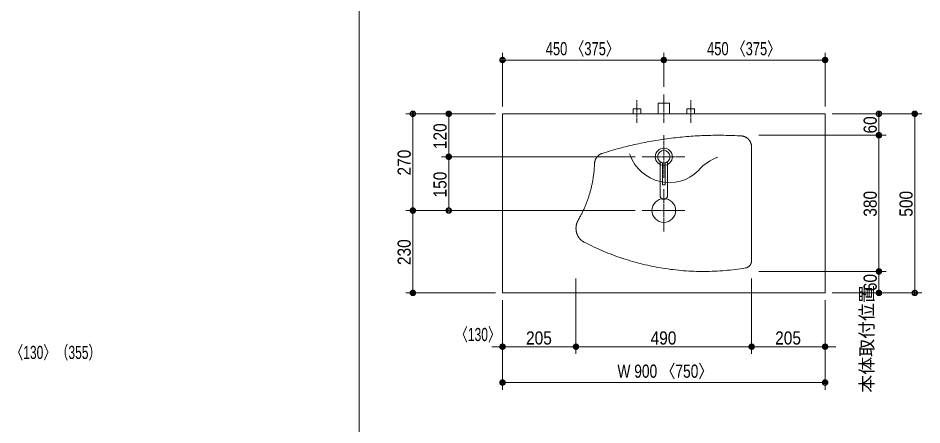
# Model space of a CAD drawing. Units: millimetres, scale not verified. Extents: x -6062 to 6062, y -3045 to 3045.
# Drawn here: x -3969 to -1448, y -738 to 397 of the extents above; entities that cross this region are included whole.
import ezdxf
from ezdxf.enums import TextEntityAlignment as Align

# ---------------------------------------------------------------- set-up
doc = ezdxf.new("R2010")
doc.units = ezdxf.units.MM
doc.header["$LTSCALE"] = 20
doc.linetypes.add('CHAIN1', pattern=[8, 5, -1, 1, -1])
for name, color, linetype, lineweight in [('0-0_1図面枠', 7, 'Continuous', 9), ('0-1_5ボウル・キャビネット', 7, 'Continuous', 9), ('0-2_2寸法-1', 7, 'Continuous', 9), ('0-3_0', 7, 'Continuous', 9), ('0-4_2寸法-2', 7, 'Continuous', 9), ('0-7_4給排水', 7, 'Continuous', 9)]:
    doc.layers.add(name, color=color, linetype=linetype, lineweight=lineweight)
doc.styles.add('ＭＳ Ｐゴシック', font='')
doc.styles.get('ＭＳ Ｐゴシック').set_extended_font_data('MS PGothic')

# ---------------------------------------------------------------- blocks, each defined once
blk = doc.blocks.new('_Dot')
at = {"layer": '0-3_0'}
for p, q in [((-10, 0), (-20, 0)), ((9.78, 2), (-9.78, 2)), ((7.99, 6), (-7.99, 6)), ((9.16, -3.98), (-9.16, -3.98)), ((6, -7.98), (-6, -7.98))]:
    blk.add_line(p, q, dxfattribs=at)
for points in [[(10, 0), (9.92, 1.25), (9.69, 2.49), (9.3, 3.68), (8.76, 4.82), (8.09, 5.88), (7.29, 6.85), (6.37, 7.71), (5.36, 8.44), (4.26, 9.05), (3.09, 9.51), (1.87, 9.82), (0.63, 9.98), (-0.63, 9.98), (-1.87, 9.82), (-3.09, 9.51), (-4.26, 9.05), (-5.36, 8.44), (-6.37, 7.71), (-7.29, 6.85), (-8.09, 5.88), (-8.76, 4.82), (-9.3, 3.68), (-9.69, 2.49), (-9.92, 1.25), (-10, 0), (0, 0)], [(-10, 0), (-9.92, -1.25), (-9.69, -2.49), (-9.3, -3.68), (-8.76, -4.82), (-8.09, -5.88), (-7.29, -6.85), (-6.37, -7.71), (-5.36, -8.44), (-4.26, -9.05), (-3.09, -9.51), (-1.87, -9.82), (-0.63, -9.98), (0.63, -9.98), (1.87, -9.82), (3.09, -9.51), (4.26, -9.05), (5.36, -8.44), (6.37, -7.71), (7.29, -6.85), (8.09, -5.88), (8.76, -4.82), (9.3, -3.68), (9.69, -2.49), (9.92, -1.25), (10, 0), (0, 0)]]:
    blk.add_lwpolyline(points, close=True, dxfattribs=at)
blk = doc.blocks.new('グループ-7')
at = {"layer": '0-7_4給排水', "linetype": 'CHAIN1'}
blk.add_line((-7600, 2100), (-7600, 3700), dxfattribs=at)
at = {"layer": '0-7_4給排水'}
blk.add_lwpolyline([(-7920, 2600), (-7920, 3200), (-7280, 3200), (-7280, 2600)], dxfattribs=at)
blk = doc.blocks.new('グループ-13')
at = {"layer": '0-1_5ボウル・キャビネット'}
blk.add_line((-9484.6, 289.5), (-9510.9, 359.2), dxfattribs=at)
at = {"layer": '0-1_5ボウル・キャビネット', "linetype": 'CHAIN1'}
for p, q in [((-7600, -1600), (-7600, -4000)), ((-8800, -2800), (-6400, -2800))]:
    blk.add_line(p, q, dxfattribs=at)
at = {"layer": '0-1_5ボウル・キャビネット'}
for points in [[(-5352.8, 1384.9), (-5475.6, 1379.9), (-5598.4, 1374.2), (-5721.2, 1367.8), (-5843.9, 1360.7), (-5966.6, 1352.9), (-6089.3, 1344.4), (-6211.9, 1335.1), (-6334.4, 1325.2), (-6456.9, 1314.6), (-6579.4, 1303.2), (-6701.8, 1291.1), (-6824.1, 1278.4), (-6946.4, 1264.9), (-7068.6, 1250.7), (-7190.8, 1235.9), (-7312.8, 1220.3), (-7434.8, 1204), (-7556.7, 1187), (-7678.5, 1169.3), (-7800.2, 1150.9), (-7921.8, 1131.8), (-8043.3, 1112), (-8164.8, 1091.5), (-8286.1, 1070.3), (-8407.3, 1048.4), (-8528.4, 1025.9), (-8649.4, 1002.6), (-8770.2, 978.6), (-8891, 953.9), (-9011.6, 928.5), (-9132.1, 902.4), (-9252.4, 875.7), (-9372.7, 848.2), (-9492.7, 820), (-9612.7, 791.2), (-9732.5, 761.7), (-9852.1, 731.4), (-9971.6, 700.5), (-10090.9, 668.9)], [(-2971.7, 1258.6), (-2983.6, 1266.7), (-2995.7, 1274.5), (-3008, 1282), (-3020.5, 1289.2), (-3033.1, 1296.1), (-3045.8, 1302.7), (-3058.7, 1308.9), (-3071.8, 1314.8), (-3084.9, 1320.4), (-3098.2, 1325.6), (-3111.6, 1330.5), (-3125.1, 1335), (-3138.7, 1339.2), (-3152.3, 1343.1), (-3166.1, 1346.6), (-3179.9, 1349.8), (-3193.8, 1352.6), (-3207.8, 1355), (-3221.8, 1357.1), (-3235.8, 1358.9), (-3249.9, 1360.3), (-3264, 1361.3), (-3386.8, 1368.4), (-3509.5, 1374.7), (-3632.3, 1380.4), (-3755.2, 1385.3), (-3878, 1389.5), (-4000.9, 1393), (-4123.8, 1395.8), (-4246.7, 1397.9), (-4369.6, 1399.3), (-4492.5, 1400), (-4615.4, 1400), (-4738.3, 1399.2), (-4861.2, 1397.8), (-4984.1, 1395.6), (-5107, 1392.8), (-5229.9, 1389.2), (-5352.8, 1384.9)], [(-2701.5, 766.8), (-2702.7, 781.9), (-2704.2, 797), (-2706, 812.1), (-2708.2, 827), (-2710.7, 842), (-2713.5, 856.8), (-2716.7, 871.6), (-2720.1, 886.3), (-2723.9, 900.9), (-2728.1, 915.4), (-2732.5, 929.8), (-2737.3, 944.1), (-2742.3, 958.3), (-2747.7, 972.3), (-2753.4, 986.2), (-2759.4, 999.9), (-2765.7, 1013.5), (-2772.3, 1026.9), (-2779.2, 1040.2), (-2786.4, 1053.3), (-2793.8, 1066.1), (-2801.6, 1078.8), (-2809.6, 1091.3), (-2817.9, 1103.6), (-2826.5, 1115.7), (-2835.3, 1127.5), (-2844.4, 1139.1), (-2853.7, 1150.5), (-2863.3, 1161.7), (-2873.2, 1172.6), (-2883.2, 1183.2), (-2893.5, 1193.6), (-2904.1, 1203.7), (-2914.8, 1213.6), (-2925.8, 1223.2), (-2937, 1232.5), (-2948.3, 1241.5), (-2959.9, 1250.2), (-2971.7, 1258.6)], [(-10090.9, 668.9), (-10210.1, 636.6), (-10329.1, 603.6), (-10447.9, 570), (-10566.6, 535.6), (-10685.1, 500.6), (-10803.4, 464.8)], [(-2813.7, -5881.8), (-2807.6, -5874.9), (-2801.6, -5868), (-2795.8, -5860.8), (-2790.2, -5853.6), (-2784.6, -5846.2), (-2779.3, -5838.7), (-2774.1, -5831.1), (-2769, -5823.3), (-2764.2, -5815.4), (-2759.4, -5807.4), (-2754.9, -5799.3), (-2750.5, -5791.1), (-2746.3, -5782.8), (-2742.3, -5774.4), (-2738.4, -5765.9), (-2734.7, -5757.3), (-2731.2, -5748.6), (-2727.9, -5739.9), (-2724.7, -5731), (-2721.8, -5722.1), (-2719, -5713.2), (-2716.4, -5704.1), (-2714, -5695), (-2711.7, -5685.9), (-2709.7, -5676.7), (-2707.9, -5667.4), (-2706.2, -5658.1), (-2704.8, -5648.8), (-2703.5, -5639.4), (-2702.4, -5630.1), (-2701.6, -5620.6), (-2700.9, -5611.2), (-2700.4, -5601.8), (-2700.1, -5592.3), (-2700, -5582.9), (-2700, 721.3), (-2700.2, 736.5), (-2700.7, 751.7), (-2701.5, 766.8)], [(-11374.8, 119.7), (-11380.9, 109.1), (-11386.8, 98.4), (-11392.5, 87.6), (-11398.1, 76.6), (-11403.4, 65.6), (-11408.5, 54.4), (-11413.5, 43.1), (-11418.2, 31.7), (-11422.7, 20.3), (-11427, 8.7), (-11431.1, -2.9), (-11435, -14.7), (-11438.6, -26.5), (-11442.1, -38.3), (-11445.3, -50.3), (-11448.4, -62.3), (-11451.2, -74.4), (-11453.8, -86.5), (-11456.1, -98.7), (-11458.3, -111), (-11460.2, -123.2), (-11461.9, -135.5), (-11463.4, -147.9), (-11464.6, -160.3), (-11465.6, -172.7), (-11466.4, -185.1), (-11467, -197.5), (-11469.2, -249.4), (-11471.7, -301.3), (-11474.6, -353.2), (-11478, -405.1), (-11481.7, -456.9), (-11485.8, -508.7), (-11490.3, -560.5), (-11495.2, -612.2), (-11500.5, -663.8), (-11506.2, -715.5), (-11512.3, -767), (-11518.8, -818.5)], [(-10803.4, 464.8), (-10921.6, 428.4), (-11039.5, 391.4), (-11050.6, 387.7), (-11061.6, 383.8), (-11072.6, 379.7), (-11083.5, 375.4), (-11094.3, 370.8), (-11105, 366.1), (-11115.6, 361), (-11126.1, 355.8), (-11136.6, 350.4), (-11146.9, 344.7), (-11157.1, 338.8), (-11167.3, 332.7), (-11177.3, 326.4), (-11187.2, 319.9), (-11196.9, 313.2), (-11206.6, 306.3), (-11216.1, 299.2), (-11225.5, 291.9), (-11234.8, 284.4), (-11243.9, 276.7), (-11252.9, 268.8), (-11261.7, 260.7), (-11270.4, 252.5), (-11278.9, 244.1), (-11287.3, 235.5), (-11295.5, 226.7), (-11303.6, 217.7), (-11311.5, 208.6), (-11319.2, 199.3), (-11326.8, 189.9), (-11334.2, 180.3), (-11341.4, 170.5), (-11348.5, 160.7), (-11355.3, 150.6), (-11362, 140.4), (-11368.5, 130.1), (-11374.8, 119.7)], [(-11518.8, -818.5), (-11525.6, -870), (-11532.9, -921.4), (-11540.6, -972.7), (-11548.6, -1024), (-11557, -1075.2), (-11565.8, -1126.3), (-11575.1, -1177.3), (-11584.7, -1228.3), (-11594.6, -1279.1), (-11605, -1329.9), (-11615.8, -1380.6), (-11626.9, -1431.2), (-11638.4, -1481.7), (-11650.3, -1532.1), (-11662.6, -1582.3), (-11675.3, -1632.5), (-11688.4, -1682.6), (-11701.8, -1732.5), (-11715.6, -1782.3), (-11729.8, -1832), (-11744.4, -1881.6), (-11759.3, -1931.1), (-11774.7, -1980.4), (-11790.4, -2029.6), (-11806.4, -2078.6), (-11822.9, -2127.5), (-11839.7, -2176.2), (-11856.9, -2224.8), (-11874.5, -2273.3), (-11892.4, -2321.6), (-11910.7, -2369.7), (-11929.3, -2417.7), (-11948.4, -2465.5), (-11967.7, -2513.1), (-11987.5, -2560.6), (-12007.6, -2607.9), (-12028.1, -2655), (-12048.9, -2702), (-12070.1, -2748.7)], [(-5642.2, -543.2), (-5656.3, -559.5), (-5683.7, -586.9)], [(-12070.1, -2748.7), (-12091.6, -2795.3), (-12113.5, -2841.6), (-12135.8, -2887.8), (-12158.3, -2933.8), (-12181.3, -2979.6), (-12204.6, -3025.2), (-12228.2, -3070.6), (-12252.2, -3115.7), (-12276.5, -3160.7), (-12301.2, -3205.4), (-12326.2, -3250), (-12351.5, -3294.3), (-12377.2, -3338.4), (-12382.7, -3347.9), (-12388.2, -3357.5), (-12393.5, -3367.2), (-12398.6, -3377), (-12403.7, -3386.8), (-12408.6, -3396.7), (-12413.4, -3406.7), (-12418.1, -3416.8), (-12422.7, -3426.9), (-12427.1, -3437.1), (-12431.4, -3447.3), (-12435.6, -3457.6), (-12439.7, -3468), (-12443.6, -3478.4), (-12447.4, -3488.9), (-12451.1, -3499.4), (-12454.7, -3509.9), (-12458.1, -3520.6), (-12461.4, -3531.2), (-12464.5, -3542), (-12467.5, -3552.7), (-12470.4, -3563.5), (-12473.2, -3574.4), (-12475.8, -3585.2), (-12478.3, -3596.1), (-12480.7, -3607.1)], [(-12480.7, -3607.1), (-12482.9, -3618.1), (-12485, -3629.1), (-12487, -3640.1), (-12488.8, -3651.2), (-12490.5, -3662.3), (-12492, -3673.4), (-12493.4, -3684.5), (-12494.7, -3695.7), (-12495.8, -3706.9), (-12496.8, -3718), (-12497.7, -3729.2), (-12498.4, -3740.4), (-12499, -3751.7), (-12499.5, -3762.9), (-12499.8, -3774.1), (-12500, -3785.4), (-12500, -3796.6), (-12499.9, -3807.8), (-12499.7, -3819.1), (-12499.3, -3830.3), (-12498.8, -3841.5), (-12498.1, -3852.7), (-12497.3, -3863.9), (-12496.4, -3875.1), (-12495.4, -3886.3), (-12494.2, -3897.5), (-12492.8, -3908.6), (-12491.4, -3919.8), (-12489.7, -3930.9), (-12488, -3941.9), (-12486.1, -3953), (-12484.1, -3964), (-12482, -3975), (-12479.7, -3986), (-12477.3, -3996.9), (-12474.7, -4007.8), (-12472, -4018.7), (-12469.2, -4029.5), (-12466.2, -4040.3)], [(-12466.2, -4040.3), (-12463.2, -4051), (-12460, -4061.7), (-12456.6, -4072.4), (-12453.1, -4083), (-12449.5, -4093.5), (-12445.8, -4104), (-12441.9, -4114.5), (-12437.9, -4124.9), (-12433.8, -4135.2), (-12429.6, -4145.5), (-12425.2, -4155.7), (-12420.7, -4165.8), (-12416.1, -4175.9), (-12411.4, -4185.9), (-12406.5, -4195.9), (-12401.5, -4205.8), (-12396.4, -4215.6), (-12391.2, -4225.3), (-12385.8, -4235), (-12380.4, -4244.6), (-12374.8, -4254.1), (-12369.1, -4263.5), (-12363.3, -4272.9), (-12357.4, -4282.1), (-12351.3, -4291.3), (-12345.2, -4300.4), (-12338.9, -4309.4), (-12332.5, -4318.3), (-12326.1, -4327.2), (-12319.5, -4335.9), (-12312.8, -4344.6), (-12306, -4353.1), (-12299.1, -4361.6), (-12292.1, -4369.9), (-12285, -4378.2), (-12277.7, -4386.3), (-12270.4, -4394.4), (-12263, -4402.3), (-12255.5, -4410.2)], [(-12255.5, -4410.2), (-12247.9, -4417.9), (-12240.2, -4425.5), (-12232.5, -4433), (-12224.6, -4440.5), (-12216.6, -4447.7), (-12208.5, -4454.9), (-12200.4, -4462), (-12192.2, -4469), (-12183.9, -4475.8), (-12175.5, -4482.5), (-12167, -4489.1), (-12158.4, -4495.6), (-12149.8, -4502), (-12141.1, -4508.2), (-12132.3, -4514.3), (-12123.4, -4520.3), (-12114.5, -4526.2), (-12105.5, -4531.9), (-12096.4, -4537.5), (-12087.2, -4543), (-12078, -4548.3), (-12068.8, -4553.6), (-12059.4, -4558.6), (-12050, -4563.6), (-11919.6, -4630.4), (-11788.5, -4696), (-11656.9, -4760.1), (-11524.7, -4823), (-11392, -4884.5), (-11258.8, -4944.6), (-11125, -5003.4), (-10990.7, -5060.9), (-10855.9, -5117), (-10720.6, -5171.7), (-10584.9, -5225), (-10448.7, -5277), (-10312, -5327.5), (-10174.9, -5376.7), (-10037.4, -5424.5)], [(-10037.4, -5424.5), (-9899.4, -5470.9), (-9761.1, -5515.9), (-9622.3, -5559.5), (-9483.2, -5601.7), (-9343.7, -5642.5), (-9203.9, -5681.9), (-9063.7, -5719.8), (-8923.2, -5756.3), (-8782.4, -5791.4), (-8641.2, -5825.1), (-8499.8, -5857.4), (-8358.1, -5888.2), (-8216.2, -5917.5), (-8074, -5945.5), (-7931.5, -5971.9), (-7788.8, -5997), (-7646, -6020.6), (-7502.9, -6042.7), (-7359.6, -6063.4), (-7216.1, -6082.7), (-7072.5, -6100.4), (-6928.7, -6116.8), (-6784.8, -6131.7), (-6640.8, -6145.1), (-6496.7, -6157), (-6352.4, -6167.5), (-6208.1, -6176.5), (-6063.7, -6184.1), (-5919.2, -6190.2), (-5774.7, -6194.9), (-5630.2, -6198), (-5485.6, -6199.8), (-5341, -6200), (-5196.5, -6198.8), (-5051.9, -6196.1), (-4907.4, -6192), (-4762.9, -6186.3), (-4618.5, -6179.3), (-4474.1, -6170.7)], [(-4474.1, -6170.7), (-4329.8, -6160.7), (-4185.7, -6149.3), (-4041.6, -6136.3), (-3897.6, -6122), (-3753.8, -6106.1), (-3610.2, -6088.8), (-3466.6, -6070.1), (-3323.3, -6049.9), (-3180.1, -6028.2), (-3037.2, -6005.1), (-3028.5, -6003.6), (-3019.8, -6001.8), (-3011.2, -5999.8), (-3002.6, -5997.7), (-2994.1, -5995.3), (-2985.6, -5992.7), (-2977.2, -5989.9), (-2968.8, -5986.9), (-2960.5, -5983.8), (-2952.3, -5980.4), (-2944.1, -5976.8), (-2936, -5973.1), (-2928, -5969.1), (-2920.1, -5965), (-2912.2, -5960.7), (-2904.5, -5956.1), (-2896.8, -5951.4), (-2889.3, -5946.6), (-2881.8, -5941.5), (-2874.5, -5936.3), (-2867.2, -5930.9), (-2860.1, -5925.3), (-2853.1, -5919.6), (-2846.2, -5913.7), (-2839.4, -5907.6), (-2832.8, -5901.4), (-2826.3, -5895), (-2819.9, -5888.4), (-2813.7, -5881.8)]]:
    blk.add_lwpolyline(points, dxfattribs=at)
blk.add_circle((-7600, -2800), 660, dxfattribs=at)
for centre, radius, start, end in [((-7256.6, 1129.9), 2381.2, 200.66442, 256.59368), ((-3773.6, -2153.2), 2466.6, 109.09792, 139.25124), ((-7283.4, 1017.2), 2265.4, 256.59368, 314.92282)]:
    blk.add_arc(centre, radius, start, end, dxfattribs=at)
blk = doc.blocks.new('グループ-19')
at = {"layer": '0-7_4給排水', "linetype": 'CHAIN1'}
for p, q in [((-7600, 1400), (-7600, -1000)), ((-8800, 200), (-6400, 200))]:
    blk.add_line(p, q, dxfattribs=at)
at = {"layer": '0-7_4給排水'}
for points in [[(-7800, -87.2), (-7800, -2017.1), (-7799.2, -2030.8), (-7796.7, -2045), (-7792.3, -2059.2), (-7786, -2073.5), (-7777.7, -2087.4), (-7767.4, -2100.9), (-7755.3, -2113.6), (-7741.4, -2125.4), (-7726.1, -2136), (-7709.4, -2145.3), (-7691.9, -2153.2), (-7673.6, -2159.5), (-7655, -2164.4), (-7636.4, -2167.7), (-7618, -2169.7), (-7600, -2170.3), (-7582, -2169.7), (-7563.6, -2167.7), (-7545, -2164.4), (-7526.4, -2159.5), (-7508.1, -2153.2), (-7490.6, -2145.3), (-7473.9, -2136), (-7458.6, -2125.4), (-7444.7, -2113.6), (-7432.6, -2100.9), (-7422.3, -2087.4), (-7414, -2073.5), (-7407.7, -2059.2), (-7403.3, -2045), (-7400.8, -2030.8), (-7400, -2017.1), (-7400, -87.2)], [(-7680, -140.7), (-7680, -1360), (-7520, -1360), (-7520, -140.7)]]:
    blk.add_lwpolyline(points, dxfattribs=at)
for radius in [480, 350]:
    blk.add_circle((-7600, 200), radius, dxfattribs=at)
blk = doc.blocks.new('止水栓_平面_W75')
at = {"layer": '0-7_4給排水', "linetype": 'CHAIN1'}
for p, q in [((-1500, -500), (-1500, 780)), ((1500, -500), (1500, 780))]:
    blk.add_line(p, q, dxfattribs=at)
at = {"layer": '0-7_4給排水'}
for points in [[(-1710, 0), (-1710, 280), (-1290, 280), (-1290, 0)], [(1290, 0), (1290, 280), (1710, 280), (1710, 0)]]:
    blk.add_lwpolyline(points, dxfattribs=at)

msp = doc.modelspace()

# ---------------------------------------------------------------- linework, layer by layer
at = {"layer": '0-0_1図面枠'}
msp.add_line((-3017.5, 1750), (-3017.5, -2420), dxfattribs=at)
at = {"layer": '0-1_5ボウル・キャビネット'}
msp.add_lwpolyline([(-2617.5, 130), (-1717.5, 130), (-1717.5, -370), (-2617.5, -370)], close=True, dxfattribs=at)
at = {"layer": '0-2_2寸法-1'}
for p, q in [((-2617.5, 150), (-2617.5, 300)), ((-2182.51, 280), (-2602.49, 280)), ((-2167.5, 205), (-2167.5, 300)), ((-2167.5, 205), (-2167.5, 300)), ((-2152.49, 280), (-1732.51, 280)), ((-1717.5, 150), (-1717.5, 300)), ((-2787.5, 130), (-2887.5, 130)), ((-2637.5, 130), (-2787.5, 130)), ((-1697.5, 130), (-1547.5, 130)), ((-1547.5, 130), (-1447.5, 130)), ((-2867.5, -124.99), (-2867.5, 114.99)), ((-2767.5, 25.01), (-2767.5, 114.99)), ((-1567.5, 85.01), (-1567.5, 114.99)), ((-1467.5, -354.99), (-1467.5, 114.99)), ((-1902.5, 70), (-1547.5, 70)), ((-1695, 70), (-1547.5, 70)), ((-1567.5, -294.99), (-1567.5, 54.99)), ((-2247.5, 10), (-2787.5, 10)), ((-2247.5, 10), (-2787.5, 10)), ((-2767.5, -5.01), (-2767.5, -124.99)), ((-2787.5, -140), (-2887.5, -140)), ((-2787.5, -140), (-2887.5, -140)), ((-2247.5, -140), (-2787.5, -140)), ((-2867.5, -155.01), (-2867.5, -354.99)), ((-1902.5, -310), (-1547.5, -310)), ((-1695, -310), (-1547.5, -310)), ((-1567.5, -354.99), (-1567.5, -325.01)), ((-2412.5, -330), (-2412.5, -540)), ((-1922.5, -330), (-1922.5, -540)), ((-2637.5, -370), (-2887.5, -370)), ((-1697.5, -370), (-1547.5, -370)), ((-1547.5, -370), (-1447.5, -370)), ((-2617.5, -390), (-2617.5, -540)), ((-2412.5, -390), (-2412.5, -540)), ((-1922.5, -390), (-1922.5, -540)), ((-1717.5, -390), (-1717.5, -540)), ((-2602.49, -520), (-2427.51, -520)), ((-1937.51, -520), (-2397.49, -520)), ((-1907.49, -520), (-1732.51, -520)), ((-2617.5, -540), (-2617.5, -640)), ((-1717.5, -540), (-1717.5, -640)), ((-1732.51, -620), (-2602.49, -620))]:
    msp.add_line(p, q, dxfattribs=at)
at = {"layer": '0-4_2寸法-2'}
for p, q in [((-2617.5, -390), (-2617.5, -540)), ((-2412.5, -390), (-2412.5, -540)), ((-1922.5, -390), (-1922.5, -540)), ((-1717.5, -390), (-1717.5, -540)), ((-2632.51, -520), (-2647.51, -520)), ((-2412.5, -520), (-2617.5, -520)), ((-2397.49, -520), (-2382.49, -520)), ((-1937.51, -520), (-1952.51, -520)), ((-1922.5, -520), (-1717.5, -520)), ((-1702.49, -520), (-1687.49, -520))]:
    msp.add_line(p, q, dxfattribs=at)

# ---------------------------------------------------------------- block references
at = {"layer": '0-1_5ボウル・キャビネット', "xscale": 0.05, "yscale": 0.05}
msp.add_blockref('グループ-13', (-1787.5, 0), dxfattribs=at)
at = {"layer": '0-2_2寸法-1', "xscale": 0.7503418, "yscale": 0.7503418}
for p, rotation in [((-2617.5, 280), 180), ((-2167.5, 280), 180), ((-2867.5, 130), 90), ((-2767.5, 130), 90), ((-1567.5, 130), 90), ((-1467.5, 130), 90), ((-1567.5, 70), 270), ((-1567.5, 70), 90), ((-2767.5, 10), 270), ((-2767.5, 10), 90), ((-2867.5, -140), 270), ((-2767.5, -140), 270), ((-2867.5, -140), 90), ((-1567.5, -310), 270), ((-1567.5, -310), 90), ((-2867.5, -370), 270), ((-1567.5, -370), 270), ((-1467.5, -370), 270), ((-2617.5, -520), 180), ((-2412.5, -520), 180), ((-1922.5, -520), 180), ((-2617.5, -620), 180)]:
    msp.add_blockref('_Dot', p, dxfattribs=dict(at, rotation=rotation))
for p in [(-2167.5, 280), (-1717.5, 280), (-2412.5, -520), (-1922.5, -520), (-1717.5, -520), (-1717.5, -620)]:
    msp.add_blockref('_Dot', p, dxfattribs=at)
at = {"layer": '0-4_2寸法-2', "xscale": 0.7503418, "yscale": 0.7503418}
for p in [(-2617.5, -520), (-1922.5, -520)]:
    msp.add_blockref('_Dot', p, dxfattribs=at)
at = {"layer": '0-4_2寸法-2', "xscale": 0.7503418, "yscale": 0.7503418, "rotation": 180}
for p in [(-2412.5, -520), (-1717.5, -520)]:
    msp.add_blockref('_Dot', p, dxfattribs=at)
at = {"layer": '0-7_4給排水', "xscale": 0.05, "yscale": 0.05}
for name, p in [('グループ-7', (-1787.5, 0)), ('止水栓_平面_W75', (-2167.5, 130)), ('グループ-19', (-1787.5, 0))]:
    msp.add_blockref(name, p, dxfattribs=at)

# ---------------------------------------------------------------- texts
at = {"layer": '0-2_2寸法-1', "style": 'ＭＳ Ｐゴシック'}
for s, height, width, p in [('450 〈375〉', 36.69, 0.75, (-2496.82, 282.35)), ('450 〈375〉', 36.69, 0.75, (-2046.82, 282.35)), ('205', 36.66, 0.9, (-2551.89, -524.96)), ('490', 36.66, 0.9, (-2204.39, -524.96)), ('205', 36.66, 0.9, (-1856.89, -524.96)), ('W 900 〈750〉', 36.69, 0.8, (-2296.89, -617.65))]:
    msp.add_text(s, height=height, dxfattribs=dict(at, width=width)).set_placement(p, align=Align.BOTTOM_LEFT)
at = {"layer": '0-2_2寸法-1', "style": 'ＭＳ Ｐゴシック', "width": 0.9}
for s, p in [('120', (-2762.54, 31.39)), ('60', (-1562.54, 74.92)), ('270', (-2862.54, -42.28)), ('150', (-2762.54, -103.61)), ('380', (-1562.54, -157.28)), ('500', (-1462.54, -157.28)), ('230', (-2862.54, -292.28)), ('60', (-1562.54, -365.08))]:
    msp.add_text(s, height=36.66, rotation=90, dxfattribs=at).set_placement(p, align=Align.BOTTOM_LEFT)
at = {"layer": '0-4_2寸法-2', "style": 'ＭＳ Ｐゴシック'}
msp.add_text('本体取付位置', height=36.66, rotation=90, dxfattribs=at).set_placement((-1572.19, -648.35), align=Align.BOTTOM_LEFT)
at = {"layer": '0-4_2寸法-2', "style": 'ＭＳ Ｐゴシック', "width": 0.7}
for s, p in [('〈130〉', (-2749.1, -515.31)), ('〈130〉（355）', (-3989.42, -565.31))]:
    msp.add_text(s, height=36.66, dxfattribs=at).set_placement(p, align=Align.BOTTOM_LEFT)

doc.saveas('drawing.dxf')
